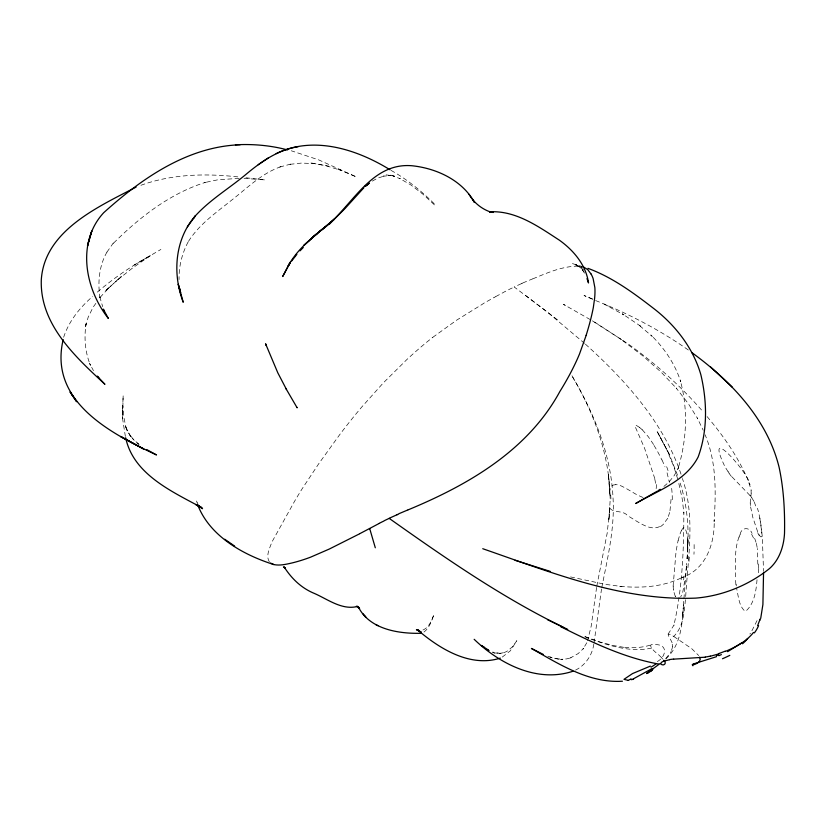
<?xml version="1.0" encoding="UTF-8"?>
<svg xmlns="http://www.w3.org/2000/svg" width="826" height="826" viewBox="0 0 826 826"><rect width="100%" height="100%" fill="white"/><g stroke="black" fill="none" stroke-linecap="round" stroke-linejoin="round"><path stroke-width="0.62" stroke-dasharray="4.13 3.1" d="M671.053 499.379L669.803 512.719M673.118 586.181L675.926 552.935A41.806 8.477 -84.7 0 1 678.115 540.565M687.604 548.216C687.222 541.453 688.368 533.462 684.465 527.638L683.081 528.072L681.398 530.519M757.814 564.189L757.349 548.505M750.194 503.065L751.216 493.122M610.094 501.206L608.886 520.69L609.939 504.211M687.562 549.971L687.955 538.222L687.098 558.696L687.17 557.633M672.715 646.376L671.218 651.446M687.242 556.579L687.191 557.374M665.839 658.9C682.245 644.043 682.431 620.491 683.835 600.037M683.918 598.84L686.726 563.136M687.098 558.696C689.442 532.894 687.975 506.4 679.674 481.713M685.694 596.506C687.996 557.209 695.523 516.756 682.4 478.481M757.029 579.728C756.141 590.549 754.572 602.877 746.301 610.724A11.296 4.223 -76.8 0 1 744.845 611.095C738.692 605.685 738.413 595.67 736.544 588.091M685.425 599.728C684.124 612.427 683.432 626.924 673.717 636.423C662.504 629.567 671.879 639.789 672.55 644.311M683.515 604.828L682.421 617.549L683.257 607.926M686.705 563.394L686.571 564.901M686.416 566.471L686.313 567.452A60.628 8.549 -83.9 0 1 685.312 576.982M684.671 581.194L682.782 592.097L680.696 596.981M596.599 587.41L591.179 626.222L587.544 640.635M593.832 644.115C592.118 655.999 584.323 666.923 572.934 671.249M594.028 642.969L601.504 589.062M601.731 587.802C607.585 557.953 614.988 527.938 612.985 497.262C610.858 453.329 593.45 411.854 571.2 374.467M596.785 586.192L607.203 533.038L609.805 508.031C613.037 513.245 623.114 509.983 627.523 515.589A82.466 43.334 25.5 0 1 629.257 516.58M678.125 540.596L680.046 533.71M739.033 536.952C734.18 549.775 735.532 563.797 735.667 577.229M63.654 337.256C68.94 321.046 79.936 307.448 92.677 296.42M657.3 661.554C666.117 656.907 668.44 644.166 655.173 644.641C645.436 642.762 654.058 651.549 657.579 653.82A35.776 12.555 39.9 0 1 661.647 657.764M740.117 534.339C741.304 527.267 749.657 526.606 752.073 533.4M667.8 518.243L663.495 523.911M751.918 630.734L757.762 619.19M586.811 642.773L583.011 649.019L583.745 648.224L578.19 653.572L570.343 657.971L571.85 657.537L566.729 658.89L560.637 659.313L562.878 659.355L555.619 658.601L558.531 659.241L549.909 657.031L553.399 658.353L547.731 656.143M749.884 634.027L750.421 633.222M95.857 303.349L93.039 307.313L88.175 317.215L85.305 327.385L86.09 323.575C83.932 337.555 85.026 352.248 90.468 365.371L89.559 363.399L93.472 370.657M668.048 634.151L674.119 624.931L673.84 625.427C682.369 588.959 683.825 549.899 683.835 512.492L683.887 513.142L682.193 498.687L678.239 480.856M100.08 297.412L109.466 287.221L105.883 290.545L121.37 276.473L105.883 290.545M665.797 658.477L670.268 653.025A21.744 6.959 -36.2 0 0 671.156 651.477M97.344 292.115C113.751 278.125 131.592 265.848 150.559 255.595L133.513 265.394M663.908 486.421L668.792 482.208L674.264 475.549L678.538 467.557L677.878 469.209C686.736 440.681 688.357 409.066 680.19 380.156L680.727 381.695C675.028 363.874 664.31 348.087 650.981 335.077L652.251 336.399L638.777 324.928L640.594 326.167L622.35 313.818L623.96 314.902L604.074 304.113L608.339 306.126M423.975 632.045C429.634 627.822 431.595 620.718 433.98 614.399C431.699 620.563 428.849 628.018 422.107 630.393L422.551 630.352M117.819 279.715L132.521 268.047L150.384 255.595M432.814 337.297L456.695 320.127L480.298 305.527A28.487 6.969 -55.4 0 0 480.938 305.155A55.249 13.515 -55.4 0 0 482.549 304.102L483.241 303.627A34.702 8.487 -55.4 0 1 484.036 303.101L493.907 297.587M502.301 657.062L510.323 650.836L516.849 640.687L512.729 646.593L506.73 651.497L502.848 653.077L503.984 652.695L499.379 653.376M495.755 296.575L502.394 292.993A19.679 4.811 -55.4 0 0 502.941 292.724L503.23 292.559A27.537 6.732 -55.4 0 0 503.437 292.445A13.753 3.366 -55.4 0 0 503.839 292.187A5.586 1.363 -55.4 0 1 504.056 292.053L507.123 290.494A4.863 1.187 -55.4 0 1 507.309 290.432A5.772 1.415 -55.4 0 0 507.546 290.329L508.217 289.988A16.138 3.944 -55.4 0 0 508.548 289.792L508.764 289.668A22.529 5.514 -55.4 0 1 509.446 289.276L513.731 287.262M495.569 296.679L494.34 297.412A8.673 2.117 -55.4 0 1 494.124 297.515L494.113 297.525M522.486 283.204L522.445 283.235A13.144 3.211 -55.4 0 1 522.177 283.37L521.836 283.524A9.096 2.22 -55.4 0 1 521.619 283.607L521.578 283.617A6.236 1.528 -55.4 0 0 521.382 283.679M139.759 261.821L160.894 249.442M522.724 282.977L532.563 278.909M372.33 181.08L377.771 178.096L384.854 175.866L383.212 176.165L391.039 175.597L385.732 174.782L394.683 176.268L389.975 174.802L400.228 178.736L399.598 178.437L410.945 185.014L423.077 194.316L436.655 206.954M659.602 526.637C652.53 529.993 644.889 525.976 638.725 522.445A79.399 43.251 25.1 0 1 636.454 521.103L629.226 516.611M280.902 166.697C261.315 173.46 246.613 188.638 230.557 201.007C215.194 213.397 198.343 225.023 187.967 242.235L188.534 241.223C182.123 252.901 178.777 266.24 179.056 279.549M521.32 283.7L514.361 286.87A7.124 1.745 -55.4 0 0 514.185 286.973L547.287 312.011L584.498 343.306M140.926 185.292C172.273 173.873 206.5 173.264 239.323 177.063M650.268 645.147C641.534 647.801 632.324 648.214 623.279 647.233L624.322 647.408L613.191 645.509L600.161 642.05L582.733 635.772M279.756 167.007L291.113 164.013M532.801 278.847C547.855 272.632 564.643 265.053 581.566 266.302M651.58 648.08C630.63 652.674 609.33 645.736 589.754 638.725M290.019 164.312L301.5 163.073L314.376 163.6L310.958 162.98L325.63 165.634L342.057 170.672L337.627 169.031L356.481 176.96L318.774 159.914L291.299 150.776M615.638 484.697C609.526 484.459 609.32 491.522 610.011 495.93M239.086 178.323L217.424 179.872L203.764 182.752L205.56 182.329C169.578 193.583 138.675 217.971 112.367 244.32L113.296 243.05L106.079 253.355L106.967 252.054C99.027 265.9 97.644 282.378 99.967 297.928L99.461 295.78L102.682 306.663M244.062 178.323L265.043 179.965L244.32 177.569M494 652.881L501.114 653.531L492.533 652.075M310.958 162.98L328.789 166.191M570.559 576.93L605.427 584.374L621.999 586.553L618.457 586.202C640.418 588.38 663.515 587.234 683.443 576.816L681.667 577.746C706.034 569.517 714.82 543.57 714.211 519.977L714.118 521.557C715.925 492.461 716.669 462.168 705.094 434.765M583.321 266.829L572.356 263.587L582.495 267.996L575.805 264.537L583.311 269.854L578.644 265.889L584.137 272.002M643.051 497.51L637.527 495.094A58.832 35.57 23.6 0 1 634.172 493.184L627.285 489.116A63.313 36.21 24.2 0 0 625.891 488.311L622.061 486.328A12.834 7.145 24.3 0 0 619.469 485.327L617.879 484.914A8.518 4.915 25.3 0 0 615.618 484.655M585.004 636.753L588.566 638.23M592.655 299.053L584.023 295.491L594.441 300.055M595.608 300.561C628.452 313.57 660.026 330.028 688.905 350.41M492.647 652.303L494.547 653.159M565.304 305.383L563.425 304.329L591.788 320.467M592.397 320.829L627.233 343.296C655.194 363.12 680.851 386.145 703.318 412.04M391.008 170.362C407.538 179.634 422.323 191.673 435.612 205.137L436.149 205.695M673.717 636.423L691.734 648.678L698.693 655.534M594.627 322.099L621.369 339.558L620.336 338.856L642.762 355.841L661.44 372.433L676.7 388.592L676.153 387.983L688.295 403.604L697.702 418.699L697.278 417.977L703.194 430.222M136.951 442.901L138.861 444.243M525.47 295.357L559.522 321.376M639.696 427.496L636.433 425.483L634.833 425.875L644.559 448.208L655.028 479.256M585.417 344.153C626.191 380.982 664.992 423.996 682.049 477.283M139.047 444.46L132.521 438.482L134.266 440.392L129.496 434.476L130.807 436.727L126.13 428.591L130.807 436.727M642.298 429.788L648.296 436.717L654.182 445.39M661.585 657.775L662.7 659.014M749.967 495.476L731.402 476.261M707.108 416.603C724.567 437.16 739.993 459.783 750.07 484.903M751.763 497.83L754.365 501.991M728.119 471.656L729.079 473.081M269.307 561.814C265.838 556.166 269.173 549.29 271.269 543.756A35.177 8.601 -55.4 0 1 272.786 540.462L294.665 501.114A125.077 30.593 -55.4 0 1 302.244 488.641L318.733 463.747L339.796 434.528A180.006 44.026 -55.4 0 1 361.623 407.177L383.161 383.058L406.764 359.651A286.292 70.024 -55.4 0 1 432.814 337.307M675.317 596.465L673.366 590.363M582.733 270.154L584.436 273.138M572.697 377.183C594.09 413.279 609.154 454.073 610.032 496.385M759.042 534.577C765.609 546.296 758.836 510.21 757.318 508.31M724.412 465.575C703.897 422.251 747.881 472.761 749.388 482.942M669.256 454.269L656.629 430.491L669.256 454.269L678.198 476.922M659.2 435.261L666.53 449.137L673.861 466.7L677.878 479.669M198.23 504.738L196.185 500.422L197.001 502.766M662.018 459.896L664.971 466.814M757.648 531.748L752.94 517.788L750.297 505.45M754.644 538.304L756.348 543.26M127.452 430.893L125.222 425.111L126.017 427.744L123.704 416.531L122.806 405.824L122.578 418.575L125.376 436.52M667.067 472.844L669.401 482.425M759.827 517.943L762.326 536.663L763.534 571.385M736.286 585.892L736.121 584.25M751.092 489.642L751.175 490.561M609.836 492.833L608.401 473.535L610.094 498.274M680.077 533.875A29.87 8.301 -88.1 0 1 681.419 530.664M694.119 544.582A84.459 42.694 -78.7 0 1 693.964 554.277M689.297 557.282A65.812 16.933 -83 0 1 688.905 562.33M684.104 575.99A71.49 12.287 -84.1 0 1 683.598 579.914M675.658 596.568A26.907 7.671 -87.5 0 1 675.379 596.114M673.397 590.311A15.983 5.431 -81.6 0 1 673.293 589.372M673.355 589.279A19.019 6.567 -81.3 0 1 673.231 586.078M656.402 484.521A27.485 18.348 51.2 0 1 655.73 490.479M654.801 479.214A29.116 17.914 57.3 0 1 655.586 484.212M639.685 427.569A19.101 9.024 52.3 0 1 642.267 429.85M654.016 445.472A109.559 82.693 51.3 0 1 661.853 459.937M666.665 466.711A62.652 39.71 55.8 0 1 668.761 472.978M671.652 488.362A113.833 83.085 46.3 0 1 672.292 499.771M669.535 512.461A42.188 24.026 64.6 0 1 667.615 518.026M663.608 524.004A37.542 23.221 32.6 0 1 659.922 526.947M610.703 494.857A19.184 5.699 -86.4 0 1 610.91 500.835M748.81 482.838A59.844 30.614 26.7 0 1 750.71 489.529M751.051 490.53A65.533 35.322 20 0 1 751.123 493.101M750.369 505.512A12.586 4.027 76.5 0 1 750.266 503.148M759.135 535.465A19.432 4.151 74.3 0 1 757.659 532.656M754.231 502.063A93.761 65.564 -32.4 0 1 756.451 508.682M750.029 495.373A73.308 46.246 -67.4 0 1 751.846 497.717M731.382 476.437A28.631 9.685 61.5 0 1 729.028 473.226M728.098 471.698A32.09 10.294 61.1 0 1 724.381 465.596M751.619 534.308A50.21 25.658 -81.3 0 1 754.004 539.295M756.286 543.353A26.153 11.956 -84.9 0 1 757.277 548.567M758.629 564.024A175.246 106.131 -80.8 0 1 758.475 568.732M758.712 568.67A178.168 100.566 -81.6 0 1 758.454 574.153M735.894 584.488A69.942 27.867 -83.7 0 1 735.439 577.405M739.074 537.106A36.189 12.08 -86 0 1 740.148 534.494M672.199 644.28A31.956 16.396 14.2 0 1 672.54 646.345M122.661 408.23L122.578 418.575L123.157 395.468L122.661 408.23"/><path stroke-width="1.24" d="M760.694 618.457L762.904 604.529L763.554 572.625M759.837 619.139L759.621 620.181M63.189 339.589C48.548 401.25 110.498 433.382 156.486 454.94L146.656 449.54M759.424 620.904L757.659 625.602M586.202 335.284L579.511 353.972A93.534 22.88 -55.4 0 1 569.052 375.747L568.216 377.255A87.442 21.383 -55.4 0 1 566.812 379.784A82.228 20.113 -55.4 0 1 559.852 391.524C527.835 450.531 468.135 484.996 408.085 509.869M298.103 146.698C277.712 149.836 260.469 162.164 245.054 175.143C228.565 188.731 209.938 199.913 195.432 215.782C174.709 239.137 172.335 273.891 183.217 302.254L178.261 284.247L180.584 292.672L180.006 288.966M290.298 262.947L288.191 265.941C298.867 246.22 317.948 233.397 334.478 219.024L311.681 238.208L325.589 226.479M291.702 260.954L296.864 254.356M193.676 218.209L195.432 215.782L187.347 226.861M753.467 632.479C746.343 641.554 735.76 646.985 725.362 651.435M652.303 669.783L651.528 670.578M300.003 250.856L303.287 247.49M646.706 673.345L659.995 663.598M363.905 187.729L345.33 208.204L329.213 224.373M320.054 231.073C350.627 210.31 368.788 162.299 411.802 165.727C436.407 168.256 462.126 180.089 474.516 202.473M562.94 627.079C501.392 597.095 444.956 557.818 389.201 518.377L389.294 518.305A3.407 0.836 -55.4 0 1 389.645 518.078L396.779 514.856A5.307 1.301 -55.4 0 1 396.893 514.825L396.914 514.825M741.727 642.886L727.634 651.683M389.222 518.367L389.046 518.47A9.902 2.426 -55.4 0 1 388.829 518.563L388.53 518.676A24.78 6.061 -55.4 0 0 388.323 518.769L384.926 520.39A20.815 5.09 -55.4 0 0 384.049 520.886L383.832 521.02A18.771 4.595 -55.4 0 1 383.109 521.423L382.83 521.567A5.854 1.435 -55.4 0 1 382.583 521.671A5.369 1.311 -55.4 0 0 382.376 521.743L379.361 523.281M368.324 183.899L365.175 186.315L369.263 183.176M365.175 186.315L369.212 183.217M650.743 671.218L647.295 673.345M268.192 157.983L258.208 164.746M658.023 490.706L660.15 489.302M379.155 523.416L379.093 523.447A18.833 4.605 -55.4 0 1 378.545 523.777L378.174 523.983A19.494 4.77 -55.4 0 1 377.781 524.18L369.47 528.578M657.011 491.315L635.7 503.509C657.816 490.623 685.807 481.166 698.166 456.943C707.717 430.811 707.221 401.591 700.861 374.746C693.293 348.345 675.802 325.733 654.347 308.996C633.852 293.158 612.51 277.329 587.978 268.347M398.039 514.195L399.423 513.504M397.719 514.464L397.512 514.577A27.32 6.68 -55.4 0 1 397.079 514.763L397.017 514.794M359.496 533.823L369.346 528.63M358.938 534.143L329.326 549.032L310.669 557.137A716.834 175.319 -55.4 0 1 291.475 563.084C285.755 564.365 279.766 565.789 273.902 564.581C243.402 554.917 209.959 536.456 197.806 505.109M633.635 678.704L650.207 669.597M650.361 666.107L632.54 673.572L623.971 679.333L627.905 680.304M399.577 513.431L407.734 509.993M693.221 664.094L692.188 664.796L692.859 665.033M632.716 679.168L631.281 679.726M721.377 654.605L718.868 655.699M369.676 528.495L375.303 547.772M694.263 664.589C697.216 663.454 701.863 661.089 699.632 657.176M500.298 658.126C470.025 667.769 439.287 648.555 417.182 629.577L421.291 632.241L416.428 629.66L418.792 630.352M716.534 656.67L694.749 663.546M276.142 153.636C313.539 135.392 356.625 149.186 389.944 169.712M572.934 671.249C537.117 683.112 499.668 663.898 474.165 639.314M421.188 633.294C398.731 633.852 369.49 629.453 358.308 606.852L359.599 608.39L356.388 606.284L357.679 606.398C342.129 610.497 327.943 599.366 314.448 593.471C301.376 588.133 291.599 578.603 284.134 566.935L285.455 568.288L283.452 566.925M136.114 187.079C98.149 206.892 44.439 230.722 41.3 279.797C39.689 324.257 75.145 356.595 104.923 384.317L97.303 376.14L99.058 378.308M718.599 653.965L710.37 656.226M669.638 659.654C666.912 660.666 661.213 660.81 660.552 663.815C663.546 666.768 667.511 663.206 663.691 660.253M646.686 673.541L646.624 673.531A12.865 0.619 -31.5 0 1 646.624 673.397M705.321 657.197L673.768 659.138M240.17 144.746C187.368 146.574 141.535 178.592 103.653 212.747C76.209 242.472 85.109 288.894 108.32 318.402L103.291 309.13L104.272 310.989M622.432 681.223C589.021 683.329 559.233 664.197 531.407 648.441L543.198 654.378M235.441 144.818C252.963 143.848 270.608 145.407 287.572 149.929M469.023 194.286C473.701 202.546 481.63 208.988 490.592 212.034L489.632 211.817C515.827 210.32 538.366 226.541 559.347 240.159C573.688 250.433 585.985 264.991 588.515 282.967L586.987 278.61M489.632 211.817L493.256 212.468L492.575 212.303M658.549 664.021C623.867 657.713 591.767 642.205 560.482 626.562M550.292 571.406L515.042 560.296M273.902 564.581L270.608 563.095M482.745 548.712C551.303 572.428 621.906 601.111 695.76 598.107C722.461 595.938 748.635 585.242 769.543 568.525C779.465 559.708 783.802 546.327 784.514 533.359C784.958 511.253 783.74 488.94 779.104 467.289C767.23 418.937 730.886 381.034 691.744 352.516M376.181 624.91L378.174 625.716M583.321 266.829L587.709 269.606L591.044 273.995M547.483 619.676L567.73 629.391M487.082 649.484L489.075 650.609M488.145 649.897L481.372 645.447L484.253 647.377M224.724 539.233L234.646 546.089M199.118 505.822L202.556 508.692L195.741 504.459L201.792 507.701C172.107 491.542 133.409 474.423 125.655 437.739M710.556 366.93L732.321 387.188M364.256 615.36L365.835 617.239L362.769 613.501M472.524 199.541L474.485 202.432M296.782 407.228L297.143 407.817L286.095 388.85M286.519 389.542L277.815 372.836L265.569 343.761L266.137 345.536M586.13 335.346A300.932 73.597 -55.4 0 0 593.326 307.509L594.575 298.671A214.739 52.523 -55.4 0 0 594.844 287.51L593.14 278.641A282.812 69.167 -55.4 0 0 591.044 273.995M669.494 659.613A21.631 5.286 4 0 1 673.644 659.086M710.339 656.102A87.608 86.462 -0.5 0 1 705.29 657.062M725.228 651.115A95.166 94.401 -33.5 0 1 718.496 653.655M758.567 625.685A29.912 21.827 -36.3 0 1 754.375 632.892M760.054 619.665A12.225 3.17 -61.7 0 1 759.889 620.409M747.675 638.467A44.077 42.415 24.8 0 1 742.533 643.774M729.812 655.359A64.841 29.922 -25.4 0 1 722.502 658.745M718.661 654.77A73.204 33.887 -26 0 1 716.39 655.72M693.272 664.083A9.664 1.022 -11.1 0 1 694.821 663.536M692.911 665.766A30.851 3.418 -41.2 0 1 692.952 664.961M647.894 672.891A21.559 1.208 -35.9 0 1 647.171 673.242M651.807 670.526A32.617 6.546 -13.9 0 1 651.064 671.177M652.747 669.256A21.3 3.056 -23.6 0 1 652.55 669.69M650.712 669.184A7.992 1.032 -33.6 0 1 652.519 668.771M633.563 679.137A71.284 23.19 -75.8 0 1 632.654 679.55M631.043 678.827A81.991 31.45 79.2 0 1 627.936 680.448M656.081 663.815A58.223 54.196 24 0 1 651.064 667.15M88.63 241.77L87.494 245.9L91.769 231.053L88.63 241.77M284.65 272.797L282.688 276.524L290.267 262.193L284.65 272.797M309.172 240.624L303.865 245.425L317.122 233.51L309.172 240.624M132.046 442.674L120.586 436.448L143.745 449.045L132.046 442.674M72.161 395.065L70.055 391.958L76.663 401.725L72.161 395.065"/></g></svg>
